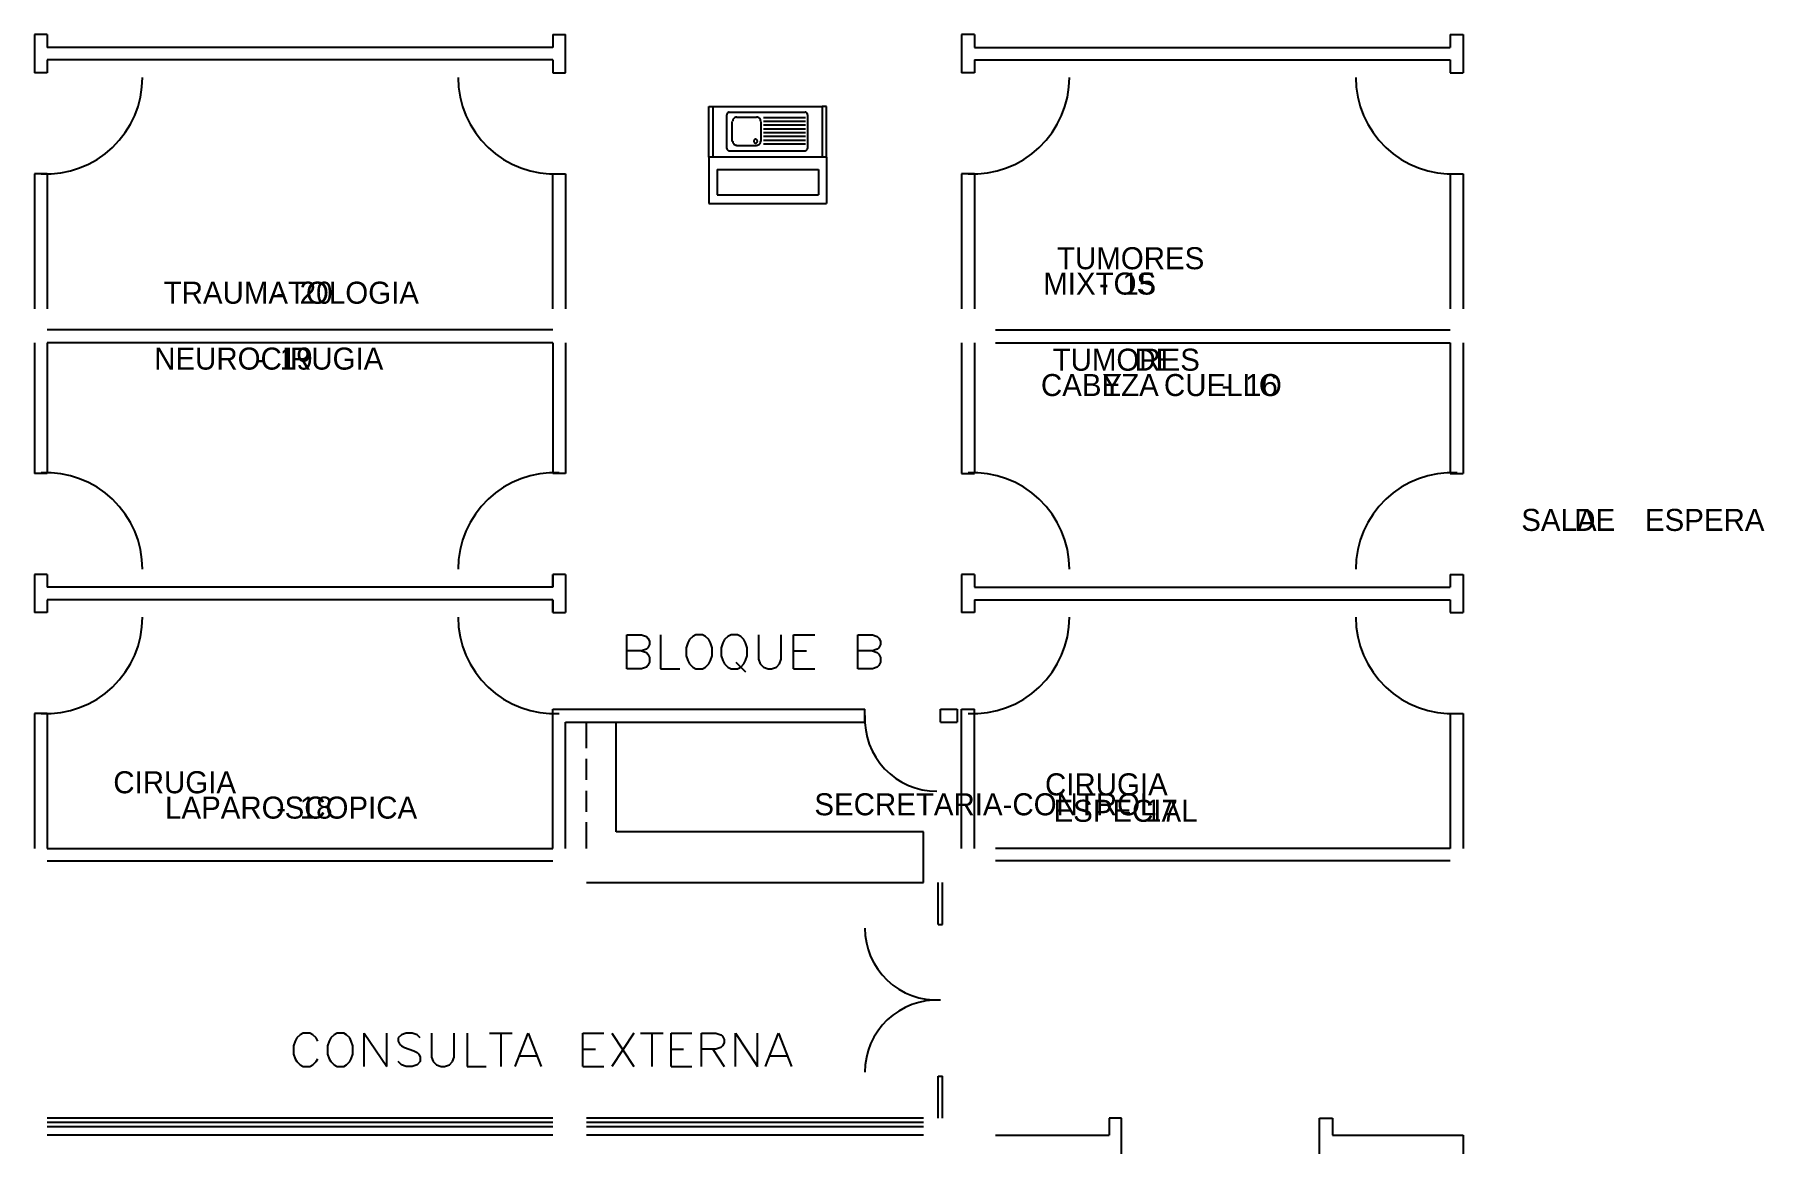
# Model space of a CAD drawing. Header units: metres. Extents: x 0 to 61, y 0 to 90.7.
# Drawn here: x 23.46 to 39.16, y 56.21 to 66.27 of the extents above; entities that cross this region are included whole.
import ezdxf

# ---------------------------------------------------------------- set-up
doc = ezdxf.new("R2010")
doc.units = ezdxf.units.M
for name, color, linetype in [('MURO_REAL', 7, 'Continuous'), ('PUERTA_REAL', 7, 'Continuous'), ('ROTULO_REAL', 7, 'Continuous')]:
    doc.layers.add(name, color=color, linetype=linetype)

msp = doc.modelspace()

# ---------------------------------------------------------------- linework, layer by layer
at = {"layer": 'MURO_REAL'}
for p, q in [((23.569, 66.269), (23.456, 66.269)), ((23.456, 66.269), (23.456, 65.922)), ((23.569, 66.269), (23.569, 66.152)), ((28.163, 66.152), (23.569, 66.152)), ((28.163, 66.269), (28.276, 66.269)), ((28.163, 66.269), (28.163, 66.152)), ((28.276, 65.922), (28.276, 66.269)), ((31.989, 66.269), (31.871, 66.269)), ((31.871, 66.269), (31.871, 65.922)), ((31.871, 66.152), (31.871, 66.039)), ((31.989, 66.269), (31.989, 66.152)), ((31.989, 66.152), (36.309, 66.152)), ((36.309, 66.269), (36.309, 66.152)), ((36.309, 66.269), (36.426, 66.269)), ((36.426, 66.269), (36.426, 65.922)), ((28.163, 66.039), (23.569, 66.039)), ((23.569, 66.039), (23.569, 65.922)), ((28.163, 66.039), (28.163, 65.922)), ((31.989, 66.039), (36.309, 66.039)), ((31.989, 66.039), (31.989, 65.922)), ((36.309, 66.039), (36.309, 65.922)), ((23.569, 65.922), (23.456, 65.922)), ((28.163, 65.922), (28.276, 65.922)), ((31.989, 65.922), (31.871, 65.922)), ((36.309, 65.922), (36.426, 65.922)), ((29.579, 65.158), (29.579, 65.618)), ((29.579, 65.618), (29.613, 65.618)), ((29.613, 65.618), (29.613, 65.158)), ((29.613, 65.618), (30.607, 65.618)), ((29.74, 65.236), (29.74, 65.54)), ((29.76, 65.564), (30.451, 65.564)), ((29.829, 65.52), (30.01, 65.52)), ((30.456, 65.515), (30.073, 65.515)), ((30.475, 65.54), (30.475, 65.236)), ((30.647, 65.618), (30.607, 65.618)), ((30.607, 65.618), (30.607, 65.158)), ((30.647, 65.158), (30.647, 65.618)), ((29.789, 65.3), (29.789, 65.481)), ((30.049, 65.481), (30.049, 65.3)), ((30.456, 65.481), (30.073, 65.481)), ((30.456, 65.447), (30.073, 65.447)), ((30.456, 65.412), (30.073, 65.412)), ((30.456, 65.378), (30.073, 65.378)), ((30.456, 65.344), (30.073, 65.344)), ((30.451, 65.211), (29.76, 65.211)), ((30.01, 65.26), (29.829, 65.26)), ((30.456, 65.309), (30.073, 65.309)), ((30.456, 65.275), (30.073, 65.275)), ((30.647, 65.158), (29.579, 65.158)), ((29.579, 65.158), (29.579, 64.736)), ((29.652, 65.045), (30.573, 65.045)), ((29.652, 65.045), (29.652, 64.815)), ((30.573, 65.045), (30.573, 64.815)), ((30.647, 65.158), (30.647, 64.736)), ((23.569, 65.006), (23.456, 65.006)), ((23.456, 65.006), (23.456, 63.781)), ((23.569, 65.006), (23.569, 63.781)), ((28.163, 63.781), (28.163, 65.006)), ((28.163, 65.006), (28.276, 65.006)), ((28.276, 65.006), (28.276, 63.781)), ((31.989, 65.006), (31.871, 65.006)), ((31.871, 65.006), (31.871, 63.781)), ((31.989, 65.006), (31.989, 63.781)), ((36.309, 65.006), (36.309, 63.781)), ((36.309, 65.006), (36.426, 65.006)), ((36.426, 65.006), (36.426, 63.781)), ((29.579, 64.736), (30.647, 64.736)), ((29.652, 64.815), (30.573, 64.815)), ((23.456, 63.473), (23.456, 62.287)), ((28.163, 63.59), (23.569, 63.59)), ((28.163, 63.473), (23.569, 63.473)), ((23.569, 63.473), (23.569, 62.287)), ((28.163, 63.473), (28.163, 62.287)), ((28.276, 63.473), (28.276, 62.287)), ((31.871, 63.473), (31.871, 62.287)), ((31.989, 63.473), (31.989, 62.287)), ((32.18, 63.59), (36.309, 63.59)), ((32.18, 63.473), (36.309, 63.473)), ((36.309, 63.473), (36.309, 62.287)), ((36.426, 63.473), (36.426, 62.287)), ((23.569, 62.287), (23.456, 62.287)), ((28.276, 62.287), (28.163, 62.287)), ((31.871, 62.287), (31.989, 62.287)), ((36.309, 62.287), (36.426, 62.287)), ((23.456, 61.371), (23.456, 61.024)), ((23.569, 61.371), (23.456, 61.371)), ((23.456, 61.371), (23.456, 61.024)), ((23.569, 61.371), (23.569, 61.254)), ((23.569, 61.371), (23.569, 61.254)), ((28.163, 61.254), (23.569, 61.254)), ((28.276, 61.371), (28.163, 61.371)), ((28.163, 61.371), (28.163, 61.254)), ((28.163, 61.254), (28.163, 61.371)), ((28.276, 61.371), (28.276, 61.254)), ((28.276, 61.254), (28.276, 61.141)), ((31.871, 61.371), (31.871, 61.024)), ((31.989, 61.371), (31.871, 61.371)), ((31.871, 61.371), (31.871, 61.024)), ((31.871, 61.254), (31.871, 61.141)), ((31.989, 61.371), (31.989, 61.254)), ((31.989, 61.371), (31.989, 61.254)), ((31.989, 61.254), (36.309, 61.254)), ((36.309, 61.371), (36.309, 61.254)), ((36.309, 61.371), (36.426, 61.371)), ((36.309, 61.371), (36.309, 61.254)), ((36.426, 61.371), (36.426, 61.024)), ((36.426, 61.371), (36.426, 61.024)), ((28.163, 61.141), (23.569, 61.141)), ((23.569, 61.141), (23.569, 61.024)), ((23.569, 61.141), (23.569, 61.024)), ((28.163, 61.024), (28.163, 61.141)), ((28.163, 61.141), (28.163, 61.024)), ((28.276, 61.141), (28.276, 61.024)), ((31.989, 61.141), (36.309, 61.141)), ((31.989, 61.141), (31.989, 61.024)), ((31.989, 61.141), (31.989, 61.024)), ((36.309, 61.141), (36.309, 61.024)), ((36.309, 61.141), (36.309, 61.024)), ((23.569, 61.024), (23.456, 61.024)), ((28.163, 61.024), (28.276, 61.024)), ((31.989, 61.024), (31.871, 61.024)), ((36.309, 61.024), (36.426, 61.024)), ((28.834, 60.514), (28.834, 60.823)), ((28.834, 60.823), (28.967, 60.823)), ((28.967, 60.823), (29.011, 60.808)), ((29.011, 60.808), (29.025, 60.793)), ((29.025, 60.793), (29.04, 60.764)), ((29.138, 60.823), (29.138, 60.514)), ((29.432, 60.808), (29.402, 60.779)), ((29.461, 60.823), (29.432, 60.808)), ((29.52, 60.823), (29.461, 60.823)), ((29.549, 60.808), (29.52, 60.823)), ((29.579, 60.779), (29.549, 60.808)), ((29.75, 60.808), (29.721, 60.779)), ((29.78, 60.823), (29.75, 60.808)), ((29.838, 60.823), (29.78, 60.823)), ((29.868, 60.808), (29.838, 60.823)), ((29.897, 60.779), (29.868, 60.808)), ((30.029, 60.823), (30.029, 60.602)), ((30.235, 60.602), (30.235, 60.823)), ((30.348, 60.514), (30.348, 60.823)), ((30.348, 60.823), (30.539, 60.823)), ((30.931, 60.514), (30.931, 60.823)), ((30.931, 60.823), (31.063, 60.823)), ((31.063, 60.823), (31.107, 60.808)), ((31.107, 60.808), (31.122, 60.793)), ((31.122, 60.793), (31.136, 60.764)), ((28.967, 60.676), (28.834, 60.676)), ((29.011, 60.691), (28.967, 60.676)), ((28.967, 60.676), (29.011, 60.661)), ((29.025, 60.705), (29.011, 60.691)), ((29.011, 60.661), (29.025, 60.647)), ((29.04, 60.735), (29.025, 60.705)), ((29.025, 60.647), (29.04, 60.617)), ((29.04, 60.764), (29.04, 60.735)), ((29.388, 60.749), (29.373, 60.705)), ((29.373, 60.705), (29.373, 60.632)), ((29.373, 60.632), (29.388, 60.588)), ((29.402, 60.779), (29.388, 60.749)), ((29.593, 60.749), (29.579, 60.779)), ((29.608, 60.705), (29.593, 60.749)), ((29.593, 60.588), (29.608, 60.632)), ((29.608, 60.632), (29.608, 60.705)), ((29.706, 60.749), (29.691, 60.705)), ((29.691, 60.705), (29.691, 60.632)), ((29.691, 60.632), (29.706, 60.588)), ((29.721, 60.779), (29.706, 60.749)), ((29.912, 60.749), (29.897, 60.779)), ((29.927, 60.705), (29.912, 60.749)), ((29.912, 60.588), (29.927, 60.632)), ((29.927, 60.632), (29.927, 60.705)), ((30.348, 60.676), (30.465, 60.676)), ((31.063, 60.676), (30.931, 60.676)), ((31.107, 60.691), (31.063, 60.676)), ((31.063, 60.676), (31.107, 60.661)), ((31.122, 60.705), (31.107, 60.691)), ((31.107, 60.661), (31.122, 60.647)), ((31.136, 60.735), (31.122, 60.705)), ((31.122, 60.647), (31.136, 60.617)), ((31.136, 60.764), (31.136, 60.735)), ((28.967, 60.514), (28.834, 60.514)), ((29.011, 60.529), (28.967, 60.514)), ((29.025, 60.544), (29.011, 60.529)), ((29.04, 60.573), (29.025, 60.544)), ((29.04, 60.617), (29.04, 60.573)), ((29.138, 60.514), (29.314, 60.514)), ((29.388, 60.588), (29.402, 60.558)), ((29.402, 60.558), (29.432, 60.529)), ((29.432, 60.529), (29.461, 60.514)), ((29.461, 60.514), (29.52, 60.514)), ((29.52, 60.514), (29.549, 60.529)), ((29.549, 60.529), (29.579, 60.558)), ((29.579, 60.558), (29.593, 60.588)), ((29.706, 60.588), (29.721, 60.558)), ((29.721, 60.558), (29.75, 60.529)), ((29.75, 60.529), (29.78, 60.514)), ((29.78, 60.514), (29.838, 60.514)), ((29.824, 60.573), (29.912, 60.485)), ((29.838, 60.514), (29.868, 60.529)), ((29.868, 60.529), (29.897, 60.558)), ((29.897, 60.558), (29.912, 60.588)), ((30.029, 60.602), (30.044, 60.558)), ((30.044, 60.558), (30.073, 60.529)), ((30.073, 60.529), (30.118, 60.514)), ((30.118, 60.514), (30.147, 60.514)), ((30.147, 60.514), (30.191, 60.529)), ((30.191, 60.529), (30.22, 60.558)), ((30.22, 60.558), (30.235, 60.602)), ((30.348, 60.514), (30.539, 60.514)), ((31.063, 60.514), (30.931, 60.514)), ((31.107, 60.529), (31.063, 60.514)), ((31.122, 60.544), (31.107, 60.529)), ((31.136, 60.573), (31.122, 60.544)), ((31.136, 60.617), (31.136, 60.573)), ((23.569, 60.108), (23.456, 60.108)), ((23.456, 60.108), (23.456, 58.883)), ((23.569, 60.108), (23.569, 58.883)), ((28.163, 60.147), (30.994, 60.147)), ((28.163, 58.883), (28.163, 60.147)), ((28.276, 60.029), (30.994, 60.029)), ((28.276, 58.883), (28.276, 60.029)), ((28.467, 59.794), (28.467, 60.029)), ((28.736, 59.035), (28.736, 60.029)), ((30.994, 60.029), (30.994, 60.147)), ((31.68, 60.029), (31.68, 60.147)), ((31.68, 60.147), (31.832, 60.147)), ((31.68, 60.029), (31.832, 60.029)), ((31.832, 60.147), (31.832, 60.029)), ((31.871, 58.883), (31.871, 60.147)), ((31.871, 60.147), (31.989, 60.147)), ((31.989, 58.883), (31.989, 60.147)), ((36.309, 60.108), (36.309, 58.883)), ((36.309, 60.108), (36.426, 60.108)), ((36.426, 60.108), (36.426, 58.883)), ((28.467, 59.505), (28.467, 59.696)), ((28.467, 59.216), (28.467, 59.407)), ((28.467, 58.883), (28.467, 59.123)), ((31.528, 59.035), (28.736, 59.035)), ((31.528, 58.575), (31.528, 59.035)), ((23.569, 58.883), (28.163, 58.883)), ((23.569, 58.771), (28.163, 58.771)), ((36.309, 58.883), (32.18, 58.883)), ((36.309, 58.771), (32.18, 58.771)), ((28.467, 58.575), (31.528, 58.575)), ((31.66, 58.193), (31.66, 58.575)), ((31.7, 58.193), (31.7, 58.575)), ((31.66, 58.193), (31.7, 58.193)), ((25.866, 57.193), (25.837, 57.164)), ((25.896, 57.208), (25.866, 57.193)), ((25.954, 57.208), (25.896, 57.208)), ((25.984, 57.193), (25.954, 57.208)), ((26.013, 57.164), (25.984, 57.193)), ((26.175, 57.193), (26.145, 57.164)), ((26.204, 57.208), (26.175, 57.193)), ((26.263, 57.208), (26.204, 57.208)), ((26.287, 57.193), (26.263, 57.208)), ((26.317, 57.164), (26.287, 57.193)), ((26.449, 56.904), (26.449, 57.208)), ((26.449, 57.208), (26.655, 56.904)), ((26.655, 56.904), (26.655, 57.208)), ((26.787, 57.193), (26.758, 57.164)), ((26.831, 57.208), (26.787, 57.193)), ((26.885, 57.208), (26.831, 57.208)), ((26.929, 57.193), (26.885, 57.208)), ((26.958, 57.164), (26.929, 57.193)), ((27.061, 57.208), (27.061, 56.988)), ((27.267, 56.988), (27.267, 57.208)), ((27.384, 57.208), (27.384, 56.904)), ((27.585, 57.208), (27.791, 57.208)), ((27.688, 57.208), (27.688, 56.904)), ((27.82, 56.904), (27.938, 57.208)), ((27.938, 57.208), (28.056, 56.904)), ((28.433, 56.904), (28.433, 57.208)), ((28.433, 57.208), (28.624, 57.208)), ((28.697, 57.208), (28.898, 56.904)), ((28.898, 57.208), (28.697, 56.904)), ((28.957, 57.208), (29.162, 57.208)), ((29.06, 57.208), (29.06, 56.904)), ((29.236, 56.904), (29.236, 57.208)), ((29.236, 57.208), (29.422, 57.208)), ((29.51, 56.904), (29.51, 57.208)), ((29.51, 57.208), (29.642, 57.208)), ((29.642, 57.208), (29.687, 57.193)), ((29.687, 57.193), (29.701, 57.179)), ((29.701, 57.179), (29.716, 57.149)), ((29.819, 56.904), (29.819, 57.208)), ((29.819, 57.208), (30.02, 56.904)), ((30.02, 56.904), (30.02, 57.208)), ((30.093, 56.904), (30.211, 57.208)), ((30.211, 57.208), (30.328, 56.904)), ((25.822, 57.135), (25.807, 57.091)), ((25.807, 57.091), (25.807, 57.017)), ((25.807, 57.017), (25.822, 56.973)), ((25.837, 57.164), (25.822, 57.135)), ((26.028, 57.135), (26.013, 57.164)), ((26.131, 57.135), (26.116, 57.091)), ((26.116, 57.091), (26.116, 57.017)), ((26.116, 57.017), (26.131, 56.973)), ((26.145, 57.164), (26.131, 57.135)), ((26.331, 57.135), (26.317, 57.164)), ((26.346, 57.091), (26.331, 57.135)), ((26.331, 56.973), (26.346, 57.017)), ((26.346, 57.017), (26.346, 57.091)), ((26.758, 57.164), (26.758, 57.135)), ((26.758, 57.135), (26.772, 57.105)), ((26.772, 57.105), (26.787, 57.091)), ((26.787, 57.091), (26.816, 57.076)), ((26.816, 57.076), (26.9, 57.047)), ((26.9, 57.047), (26.929, 57.032)), ((26.929, 57.032), (26.944, 57.017)), ((26.944, 57.017), (26.958, 56.988)), ((28.433, 57.061), (28.55, 57.061)), ((29.236, 57.061), (29.349, 57.061)), ((29.642, 57.061), (29.51, 57.061)), ((29.613, 57.061), (29.716, 56.904)), ((29.687, 57.076), (29.642, 57.061)), ((29.701, 57.091), (29.687, 57.076)), ((29.716, 57.12), (29.701, 57.091)), ((29.716, 57.149), (29.716, 57.12)), ((25.822, 56.973), (25.837, 56.949)), ((25.837, 56.949), (25.866, 56.919)), ((25.866, 56.919), (25.896, 56.904)), ((25.896, 56.904), (25.954, 56.904)), ((25.954, 56.904), (25.984, 56.919)), ((25.984, 56.919), (26.013, 56.949)), ((26.013, 56.949), (26.028, 56.973)), ((26.131, 56.973), (26.145, 56.949)), ((26.145, 56.949), (26.175, 56.919)), ((26.175, 56.919), (26.204, 56.904)), ((26.204, 56.904), (26.263, 56.904)), ((26.263, 56.904), (26.287, 56.919)), ((26.287, 56.919), (26.317, 56.949)), ((26.317, 56.949), (26.331, 56.973)), ((26.787, 56.919), (26.758, 56.949)), ((26.831, 56.904), (26.787, 56.919)), ((26.885, 56.904), (26.831, 56.904)), ((26.929, 56.919), (26.885, 56.904)), ((26.958, 56.949), (26.929, 56.919)), ((26.958, 56.988), (26.958, 56.949)), ((27.061, 56.988), (27.076, 56.949)), ((27.076, 56.949), (27.105, 56.919)), ((27.105, 56.919), (27.149, 56.904)), ((27.149, 56.904), (27.179, 56.904)), ((27.179, 56.904), (27.223, 56.919)), ((27.223, 56.919), (27.252, 56.949)), ((27.252, 56.949), (27.267, 56.988)), ((27.384, 56.904), (27.556, 56.904)), ((27.864, 57.002), (28.011, 57.002)), ((28.433, 56.904), (28.624, 56.904)), ((29.236, 56.904), (29.422, 56.904)), ((30.137, 57.002), (30.284, 57.002)), ((31.66, 56.434), (31.66, 56.816)), ((31.66, 56.816), (31.7, 56.816)), ((31.7, 56.434), (31.7, 56.816)), ((28.163, 56.434), (23.569, 56.434)), ((28.163, 56.395), (23.569, 56.395)), ((31.528, 56.434), (28.467, 56.434)), ((31.528, 56.395), (28.467, 56.395)), ((33.326, 56.434), (33.213, 56.434)), ((33.213, 56.434), (33.213, 56.282)), ((33.326, 56.091), (33.326, 56.434)), ((35.123, 56.091), (35.123, 56.434)), ((35.123, 56.434), (35.241, 56.434)), ((35.241, 56.434), (35.241, 56.282)), ((28.163, 56.356), (23.569, 56.356)), ((28.163, 56.282), (23.569, 56.282)), ((31.528, 56.356), (28.467, 56.356)), ((31.528, 56.282), (28.467, 56.282)), ((32.18, 56.282), (33.213, 56.282)), ((35.241, 56.282), (36.426, 56.282)), ((36.426, 56.282), (36.426, 54.137))]:
    msp.add_line(p, q, dxfattribs=at)
at = {"layer": 'PUERTA_REAL'}
for points in [[(24.164, 65.246), (24.225, 65.311), (24.28, 65.381), (24.326, 65.456), (24.365, 65.535), (24.396, 65.618), (24.418, 65.703), (24.431, 65.791), (24.436, 65.88)], [(27.301, 65.88), (27.306, 65.791), (27.319, 65.703), (27.342, 65.618), (27.372, 65.535), (27.411, 65.456), (27.458, 65.381), (27.512, 65.311), (27.573, 65.246)], [(32.578, 65.246), (32.64, 65.311), (32.694, 65.381), (32.741, 65.456), (32.78, 65.535), (32.81, 65.618), (32.833, 65.703), (32.846, 65.791), (32.851, 65.88)], [(35.451, 65.88), (35.456, 65.791), (35.47, 65.703), (35.492, 65.618), (35.522, 65.535), (35.561, 65.456), (35.608, 65.381), (35.662, 65.311), (35.724, 65.246)], [(29.762, 65.564), (29.758, 65.564), (29.754, 65.562), (29.75, 65.56), (29.747, 65.558), (29.744, 65.554), (29.742, 65.551), (29.741, 65.546), (29.74, 65.542)], [(29.831, 65.52), (29.824, 65.519), (29.817, 65.517), (29.81, 65.514), (29.805, 65.509), (29.801, 65.504), (29.797, 65.498), (29.795, 65.491), (29.794, 65.483)], [(30.049, 65.483), (30.048, 65.491), (30.046, 65.498), (30.043, 65.504), (30.038, 65.509), (30.033, 65.514), (30.027, 65.517), (30.02, 65.519), (30.012, 65.52)], [(30.475, 65.542), (30.475, 65.546), (30.473, 65.551), (30.471, 65.554), (30.469, 65.558), (30.465, 65.56), (30.462, 65.562), (30.458, 65.564), (30.453, 65.564)], [(23.517, 65.007), (23.606, 65.007), (23.694, 65.016), (23.781, 65.034), (23.865, 65.06), (23.946, 65.095), (24.023, 65.137), (24.096, 65.188), (24.164, 65.246)], [(27.573, 65.246), (27.641, 65.188), (27.714, 65.137), (27.791, 65.095), (27.872, 65.06), (27.956, 65.034), (28.043, 65.016), (28.131, 65.007), (28.22, 65.007)], [(29.74, 65.238), (29.741, 65.234), (29.742, 65.23), (29.744, 65.226), (29.747, 65.223), (29.75, 65.22), (29.754, 65.218), (29.758, 65.217), (29.762, 65.216)], [(29.794, 65.302), (29.795, 65.295), (29.797, 65.288), (29.801, 65.281), (29.805, 65.276), (29.81, 65.272), (29.817, 65.268), (29.824, 65.266), (29.831, 65.265)], [(30.002, 65.319), (29.999, 65.319), (29.996, 65.318), (29.993, 65.316), (29.99, 65.314), (29.988, 65.312), (29.987, 65.309), (29.986, 65.305), (29.985, 65.302)], [(29.985, 65.302), (29.986, 65.299), (29.987, 65.295), (29.988, 65.292), (29.99, 65.29), (29.993, 65.288), (29.996, 65.286), (29.999, 65.285), (30.002, 65.285)], [(30.02, 65.302), (30.019, 65.305), (30.018, 65.309), (30.017, 65.312), (30.015, 65.314), (30.012, 65.316), (30.009, 65.318), (30.006, 65.319), (30.002, 65.319)], [(30.002, 65.285), (30.006, 65.285), (30.009, 65.286), (30.012, 65.288), (30.015, 65.29), (30.017, 65.292), (30.018, 65.295), (30.019, 65.299), (30.02, 65.302)], [(30.012, 65.265), (30.02, 65.266), (30.027, 65.268), (30.033, 65.272), (30.038, 65.276), (30.043, 65.281), (30.046, 65.288), (30.048, 65.295), (30.049, 65.302)], [(30.453, 65.216), (30.458, 65.217), (30.462, 65.218), (30.465, 65.22), (30.469, 65.223), (30.471, 65.226), (30.473, 65.23), (30.475, 65.234), (30.475, 65.238)], [(31.932, 65.007), (32.021, 65.007), (32.109, 65.016), (32.196, 65.034), (32.28, 65.06), (32.361, 65.095), (32.438, 65.137), (32.511, 65.188), (32.578, 65.246)], [(35.724, 65.246), (35.791, 65.188), (35.864, 65.137), (35.942, 65.095), (36.022, 65.06), (36.106, 65.034), (36.193, 65.016), (36.281, 65.007), (36.371, 65.007)], [(24.164, 62.052), (24.096, 62.11), (24.023, 62.161), (23.946, 62.203), (23.865, 62.238), (23.781, 62.264), (23.694, 62.282), (23.606, 62.291), (23.517, 62.291)], [(28.22, 62.291), (28.131, 62.291), (28.043, 62.282), (27.956, 62.264), (27.872, 62.238), (27.791, 62.203), (27.714, 62.161), (27.641, 62.11), (27.573, 62.052)], [(32.578, 62.052), (32.511, 62.11), (32.438, 62.161), (32.361, 62.203), (32.28, 62.238), (32.196, 62.264), (32.109, 62.282), (32.021, 62.291), (31.932, 62.291)], [(36.371, 62.291), (36.281, 62.291), (36.193, 62.282), (36.106, 62.264), (36.022, 62.238), (35.942, 62.203), (35.864, 62.161), (35.791, 62.11), (35.724, 62.052)], [(24.436, 61.418), (24.431, 61.507), (24.418, 61.595), (24.396, 61.68), (24.365, 61.763), (24.326, 61.842), (24.28, 61.917), (24.225, 61.987), (24.164, 62.052)], [(27.573, 62.052), (27.512, 61.987), (27.458, 61.917), (27.411, 61.842), (27.372, 61.763), (27.342, 61.68), (27.319, 61.595), (27.306, 61.507), (27.301, 61.418)], [(32.851, 61.418), (32.846, 61.507), (32.833, 61.595), (32.81, 61.68), (32.78, 61.763), (32.741, 61.842), (32.694, 61.917), (32.64, 61.987), (32.578, 62.052)], [(35.724, 62.052), (35.662, 61.987), (35.608, 61.917), (35.561, 61.842), (35.522, 61.763), (35.492, 61.68), (35.47, 61.595), (35.456, 61.507), (35.451, 61.418)], [(24.164, 60.348), (24.225, 60.413), (24.28, 60.483), (24.326, 60.558), (24.365, 60.637), (24.396, 60.72), (24.418, 60.805), (24.431, 60.893), (24.436, 60.982)], [(27.301, 60.982), (27.306, 60.893), (27.319, 60.805), (27.342, 60.72), (27.372, 60.637), (27.411, 60.558), (27.458, 60.483), (27.512, 60.413), (27.573, 60.348)], [(32.578, 60.348), (32.64, 60.413), (32.694, 60.483), (32.741, 60.558), (32.78, 60.637), (32.81, 60.72), (32.833, 60.805), (32.846, 60.893), (32.851, 60.982)], [(35.451, 60.982), (35.456, 60.893), (35.47, 60.805), (35.492, 60.72), (35.522, 60.637), (35.561, 60.558), (35.608, 60.483), (35.662, 60.413), (35.724, 60.348)], [(23.517, 60.109), (23.606, 60.109), (23.694, 60.118), (23.781, 60.136), (23.865, 60.162), (23.946, 60.197), (24.023, 60.239), (24.096, 60.29), (24.164, 60.348)], [(27.573, 60.348), (27.641, 60.29), (27.714, 60.239), (27.791, 60.197), (27.872, 60.162), (27.956, 60.136), (28.043, 60.118), (28.131, 60.109), (28.22, 60.109)], [(31.932, 60.109), (32.021, 60.109), (32.109, 60.118), (32.196, 60.136), (32.28, 60.162), (32.361, 60.197), (32.438, 60.239), (32.511, 60.29), (32.578, 60.348)], [(35.724, 60.348), (35.791, 60.29), (35.864, 60.239), (35.942, 60.197), (36.022, 60.162), (36.106, 60.136), (36.193, 60.118), (36.281, 60.109), (36.371, 60.109)], [(30.995, 60.09), (30.995, 60.023), (31.002, 59.957), (31.015, 59.892), (31.035, 59.83), (31.061, 59.769), (31.093, 59.711), (31.131, 59.657), (31.174, 59.606)], [(31.174, 59.606), (31.223, 59.56), (31.275, 59.519), (31.331, 59.484), (31.39, 59.455), (31.452, 59.433), (31.516, 59.416), (31.581, 59.406), (31.648, 59.402)], [(30.994, 58.161), (30.998, 58.094), (31.008, 58.028), (31.024, 57.965), (31.047, 57.903), (31.076, 57.844), (31.111, 57.788), (31.152, 57.735), (31.198, 57.687)], [(31.198, 57.687), (31.249, 57.643), (31.303, 57.605), (31.361, 57.573), (31.421, 57.548), (31.484, 57.528), (31.549, 57.515), (31.615, 57.508), (31.682, 57.508)], [(31.682, 57.506), (31.615, 57.506), (31.549, 57.499), (31.484, 57.486), (31.421, 57.466), (31.361, 57.44), (31.303, 57.408), (31.249, 57.371), (31.198, 57.327)], [(31.198, 57.327), (31.152, 57.279), (31.111, 57.226), (31.076, 57.17), (31.047, 57.111), (31.024, 57.049), (31.008, 56.985), (30.998, 56.92), (30.994, 56.853)]]:
    msp.add_lwpolyline(points, dxfattribs=at)

# ---------------------------------------------------------------- texts
at = {"layer": 'ROTULO_REAL'}
for s, p in [('TUMORES', (32.739, 64.14)), ('MIXTOS', (32.614, 63.91)), ('15', (33.333, 63.91)), ('TRAUMATOLOGIA', (24.628, 63.827)), ('20', (25.863, 63.827)), ('-', (33.119, 63.91)), ('-', (25.649, 63.827)), ('NEUROCIRUGIA', (24.542, 63.229)), ('-', (25.469, 63.229)), ('19', (25.683, 63.229)), ('TUMORES', (32.699, 63.219)), ('DE', (33.442, 63.219)), ('CABEZA', (32.593, 62.989)), ('Y', (33.151, 62.989)), ('CUELLO', (33.71, 62.989)), ('16', (34.446, 62.989)), ('-', (34.232, 62.989)), ('SALA', (36.954, 61.765)), ('DE', (37.435, 61.765)), ('ESPERA', (38.077, 61.765)), ('CIRUGIA', (24.171, 59.384)), ('CIRUGIA', (32.63, 59.365)), ('SECRETARIA-CONTROL', (30.536, 59.184)), ('LAPAROSCOPICA', (24.641, 59.154)), ('-', (25.65, 59.154)), ('18', (25.864, 59.154)), ('ESPECIAL', (32.707, 59.125)), ('-', (33.325, 59.125)), ('17', (33.539, 59.125))]:
    msp.add_text(s, height=0.2, dxfattribs=at).set_placement(p)

doc.saveas('drawing.dxf')
